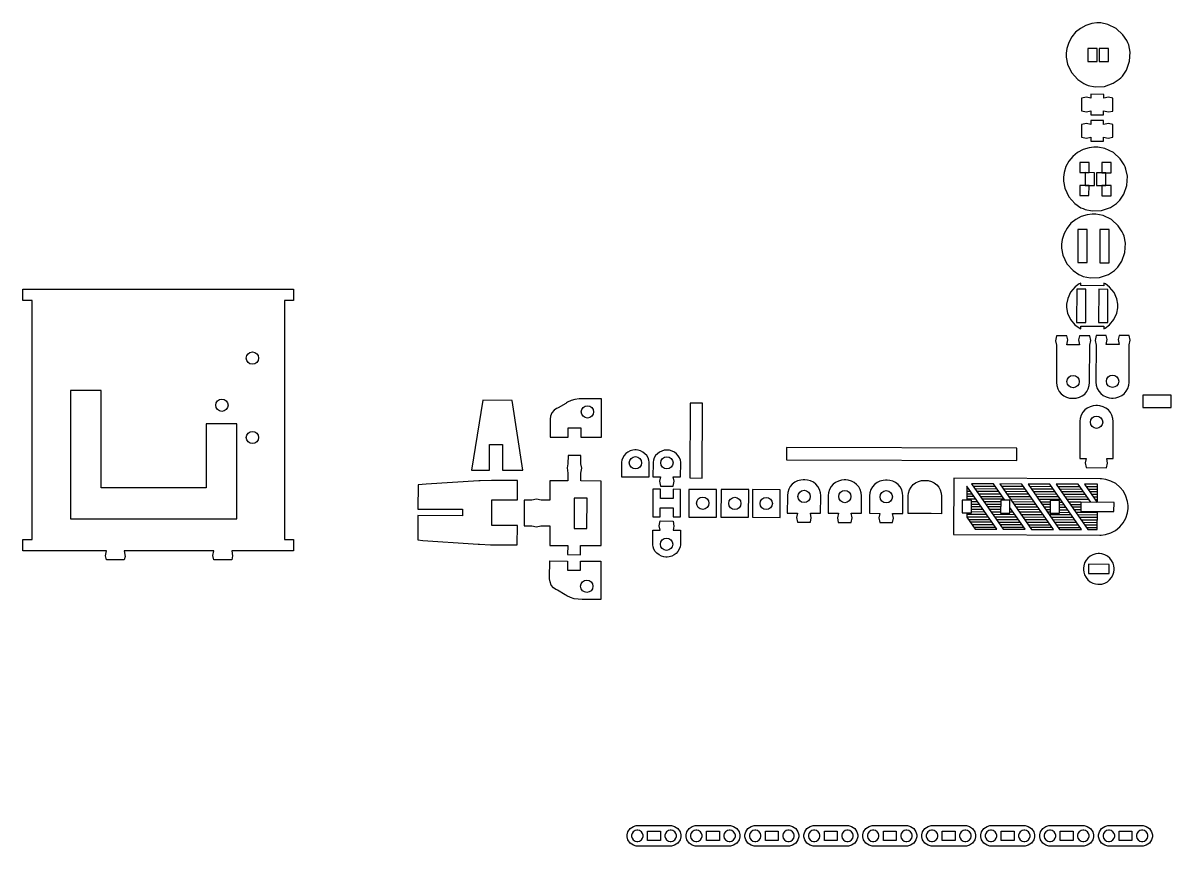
# Model space of a CAD drawing. Extents: x -158 to 1119, y 475 to 1777.
# Drawn here: x 509.3 to 883, y 824.2 to 1092.1 of the extents above; entities that cross this region are included whole.
import ezdxf

# ---------------------------------------------------------------- set-up
doc = ezdxf.new("R2010")
doc.units = 0
doc.header["$MEASUREMENT"] = 0

msp = doc.modelspace()

# ---------------------------------------------------------------- linework, layer by layer
at = {"color": 1}
for p, q in [((817.82, 939.59), (816.56, 939.6)), ((818.39, 938.75), (816.56, 938.76)), ((816.65, 941.26), (816.57, 941.26)), ((817.23, 940.43), (816.57, 940.43)), ((825.83, 941.22), (818.69, 941.25)), ((826.41, 940.39), (819.27, 940.42)), ((826.99, 939.56), (819.85, 939.59)), ((827.57, 938.72), (820.43, 938.75)), ((835.01, 941.19), (827.87, 941.22)), ((835.59, 940.36), (828.45, 940.39)), ((836.17, 939.53), (829.03, 939.55)), ((836.75, 938.69), (829.61, 938.71)), ((844.18, 941.16), (837.04, 941.18)), ((844.77, 940.33), (837.63, 940.35)), ((845.35, 939.49), (838.21, 939.52)), ((845.93, 938.65), (838.79, 938.68)), ((853.36, 941.12), (846.22, 941.15)), ((853.95, 940.29), (846.8, 940.32)), ((854.53, 939.46), (847.39, 939.48)), ((855.11, 938.62), (847.97, 938.65)), ((859.06, 941.1), (855.4, 941.12)), ((859.05, 940.27), (855.98, 940.28)), ((859.05, 939.44), (856.56, 939.45)), ((859.05, 938.6), (857.14, 938.61)), ((819.56, 937.09), (816.55, 937.1)), ((818.98, 937.92), (816.56, 937.93)), ((820.14, 936.25), (818.05, 936.26)), ((820.72, 935.42), (818.05, 935.42)), ((821.3, 934.58), (818.05, 934.59)), ((828.15, 937.89), (821.01, 937.91)), ((828.74, 937.05), (821.6, 937.08)), ((827.56, 936.22), (822.18, 936.24)), ((827.56, 935.39), (822.76, 935.41)), ((827.56, 934.56), (823.34, 934.57)), ((837.33, 937.85), (830.19, 937.88)), ((837.91, 937.02), (830.77, 937.05)), ((838.49, 936.18), (831.35, 936.21)), ((839.08, 935.35), (831.94, 935.37)), ((839.66, 934.51), (832.51, 934.54)), ((846.51, 937.82), (839.37, 937.84)), ((847.09, 936.99), (839.95, 937.01)), ((855.69, 937.78), (848.55, 937.81)), ((856.27, 936.95), (849.13, 936.98)), ((853.62, 936.13), (849.71, 936.14)), ((853.61, 935.29), (850.29, 935.31)), ((853.61, 934.46), (850.87, 934.47)), ((859.05, 937.77), (857.73, 937.78)), ((859.04, 936.94), (858.31, 936.95)), ((823.63, 931.24), (816.53, 931.27)), ((823.04, 932.08), (816.54, 932.1)), ((821.88, 933.75), (818.04, 933.76)), ((822.46, 932.91), (818.04, 932.93)), ((827.55, 933.72), (823.92, 933.74)), ((827.55, 932.89), (824.5, 932.9)), ((832.22, 932.04), (825.08, 932.07)), ((832.8, 931.21), (825.66, 931.23)), ((831.64, 932.88), (830.55, 932.88)), ((831.06, 933.71), (830.56, 933.71)), ((840.24, 933.68), (833.1, 933.7)), ((840.82, 932.84), (833.68, 932.87)), ((841.4, 932.01), (834.26, 932.04)), ((841.98, 931.17), (834.84, 931.2)), ((850.58, 931.98), (843.44, 932)), ((851.16, 931.14), (844.02, 931.17)), ((853.61, 933.63), (851.45, 933.64)), ((859.03, 932.78), (852.03, 932.8)), ((859.02, 931.94), (852.61, 931.97)), ((859.02, 931.11), (853.2, 931.13)), ((824.21, 930.41), (817.07, 930.43)), ((824.79, 929.57), (817.65, 929.6)), ((825.37, 928.73), (818.23, 928.76)), ((825.95, 927.9), (818.81, 927.93)), ((833.38, 930.37), (826.24, 930.4)), ((833.97, 929.54), (826.83, 929.56)), ((834.55, 928.7), (827.41, 928.73)), ((835.13, 927.87), (827.99, 927.89)), ((842.56, 930.34), (835.42, 930.37)), ((843.14, 929.5), (836, 929.53)), ((843.73, 928.67), (836.59, 928.69)), ((844.31, 927.83), (837.16, 927.86)), ((851.74, 930.31), (844.6, 930.33)), ((852.32, 929.47), (845.18, 929.5)), ((852.9, 928.63), (845.76, 928.66)), ((853.48, 927.8), (846.34, 927.82)), ((859.02, 930.28), (853.78, 930.3)), ((859.01, 929.45), (854.36, 929.46)), ((859.01, 928.61), (854.94, 928.62)), ((859.01, 927.78), (855.52, 927.79))]:
    msp.add_line(p, q, dxfattribs=at)
at = {"color": 1, "linetype": 'Continuous'}
for p, q in [((843.68, 936.16), (840.53, 936.18)), ((843.68, 935.33), (841.12, 935.34)), ((843.67, 934.5), (841.69, 934.51)), ((846.68, 936.15), (847.67, 936.15)), ((846.68, 935.32), (848.25, 935.31)), ((846.68, 934.49), (848.83, 934.48)), ((843.67, 933.67), (842.28, 933.67)), ((843.67, 932.83), (842.86, 932.84)), ((846.67, 933.65), (849.42, 933.64)), ((846.67, 932.82), (850, 932.81))]:
    msp.add_line(p, q, dxfattribs=at)
at = {"color": 0}
for points in [[(858.83, 1092.06), (857.25, 1091.86), (855.29, 1091.26), (853.51, 1090.31), (851.96, 1089.04), (850.68, 1087.5), (849.72, 1085.74), (849.1, 1083.79), (848.88, 1082.22), (848.88, 1081.69), (848.88, 1080.93), (849.33, 1078.64), (850.62, 1075.9), (852.64, 1073.65), (854.58, 1072.34), (855.28, 1072.05), (855.99, 1071.75), (858.28, 1071.29), (861.31, 1071.43), (864.17, 1072.44), (866.12, 1073.73), (866.66, 1074.26), (867.2, 1074.8), (868.51, 1076.74), (869.53, 1079.59), (869.7, 1082.6), (869.25, 1084.9), (868.96, 1085.6), (868.67, 1086.31), (867.38, 1088.25), (865.14, 1090.29), (862.41, 1091.6), (860.11, 1092.06), (859.35, 1092.06)], [(855.98, 1083.75), (855.96, 1079.58), (858.97, 1079.57), (858.99, 1083.73)], [(859.65, 1083.73), (859.64, 1079.57), (862.64, 1079.56), (862.66, 1083.72)], [(855.52, 1067.91), (853.91, 1067.61), (853.9, 1063.45), (855.51, 1063.15), (856.9, 1063.44), (856.9, 1062.19), (861.07, 1062.18), (861.07, 1063.43), (862.63, 1063.12), (864.08, 1063.41), (864.09, 1067.58), (862.71, 1067.89), (861.09, 1067.59), (861.09, 1068.84), (856.92, 1068.86), (856.92, 1067.6)], [(855.49, 1059.36), (853.88, 1059.07), (853.87, 1054.91), (855.47, 1054.6), (856.87, 1054.9), (856.87, 1053.65), (861.04, 1053.63), (861.04, 1054.88), (862.6, 1054.58), (864.05, 1054.87), (864.06, 1059.03), (862.68, 1059.34), (861.06, 1059.04), (861.06, 1060.3), (856.89, 1060.31), (856.89, 1059.06)], [(857.93, 1051.68), (856.35, 1051.48), (854.39, 1050.88), (852.61, 1049.93), (851.06, 1048.66), (849.78, 1047.12), (848.82, 1045.36), (848.2, 1043.41), (847.98, 1041.84), (847.98, 1041.31), (847.98, 1040.55), (848.43, 1038.26), (849.72, 1035.52), (851.74, 1033.27), (853.68, 1031.96), (854.38, 1031.67), (855.09, 1031.37), (857.38, 1030.91), (860.41, 1031.06), (863.26, 1032.06), (865.22, 1033.35), (865.76, 1033.89), (866.3, 1034.42), (867.61, 1036.36), (868.63, 1039.21), (868.8, 1042.22), (868.35, 1044.52), (868.06, 1045.22), (867.77, 1045.93), (866.48, 1047.87), (864.24, 1049.91), (861.51, 1051.22), (859.21, 1051.68), (858.45, 1051.68)], [(853.34, 1046.71), (853.33, 1043.38), (856.33, 1043.36), (856.34, 1046.69)], [(860.52, 1046.68), (860.5, 1043.35), (863.51, 1043.34), (863.52, 1046.67)], [(855.08, 1043.37), (855.06, 1039.2), (858.07, 1039.19), (858.08, 1043.35)], [(858.75, 1043.35), (858.74, 1039.19), (861.74, 1039.18), (861.75, 1043.34)], [(853.31, 1039.21), (853.3, 1035.88), (856.3, 1035.87), (856.32, 1039.2)], [(860.49, 1039.18), (860.48, 1035.85), (863.48, 1035.84), (863.49, 1039.17)], [(857.29, 1029.89), (855.72, 1029.68), (853.76, 1029.08), (851.98, 1028.13), (850.43, 1026.87), (849.15, 1025.33), (848.18, 1023.57), (847.57, 1021.61), (847.35, 1020.04), (847.35, 1019.51), (847.35, 1018.75), (847.8, 1016.46), (849.09, 1013.73), (851.11, 1011.48), (853.05, 1010.17), (853.75, 1009.87), (854.46, 1009.58), (856.75, 1009.12), (859.78, 1009.26), (862.63, 1010.26), (864.58, 1011.55), (865.13, 1012.09), (865.67, 1012.63), (866.97, 1014.56), (868, 1017.41), (868.17, 1020.43), (867.72, 1022.72), (867.43, 1023.42), (867.14, 1024.13), (865.85, 1026.07), (863.61, 1028.11), (860.88, 1029.42), (858.58, 1029.88), (857.82, 1029.89)], [(852.71, 1024.91), (852.67, 1014.08), (855.67, 1014.07), (855.71, 1024.9)], [(859.89, 1024.88), (859.85, 1014.06), (862.85, 1014.05), (862.89, 1024.87)], [(853.15, 1007.18), (851.78, 1006.16), (850.32, 1004.43), (849.38, 1002.35), (849.04, 1000.6), (849.03, 1000.01), (849.03, 999.43), (849.36, 997.67), (850.29, 995.58), (851.74, 993.85), (853.1, 992.81), (853.6, 992.56), (853.6, 993.4), (861.11, 993.37), (861.11, 992.53), (861.61, 992.78), (862.98, 993.81), (864.43, 995.53), (865.38, 997.61), (865.72, 999.37), (865.72, 999.95), (865.72, 1000.54), (865.4, 1002.3), (864.46, 1004.38), (863.02, 1006.11), (861.66, 1007.15), (861.16, 1007.41), (861.16, 1006.57), (853.65, 1006.6), (853.65, 1007.43)], [(571.08, 918.73), (571.38, 920.34), (542.23, 920.34), (542.53, 918.5), (542.23, 917.34), (536.4, 917.34), (536.1, 918.7), (536.4, 920.34), (509.25, 920.34), (509.25, 924.01), (512.25, 924.01), (512.25, 1001.75), (509.25, 1001.75), (509.25, 1005.42), (597.36, 1005.42), (597.36, 1001.75), (594.36, 1001.75), (594.36, 924.01), (597.36, 924.01), (597.36, 920.34), (577.21, 920.34), (577.51, 918.7), (577.21, 917.34), (571.38, 917.34)], [(852.31, 1005.42), (852.27, 994.59), (855.27, 994.58), (855.31, 1005.4)], [(859.49, 1005.39), (859.45, 994.56), (862.45, 994.55), (862.49, 1005.38)], [(845.7, 975.06), (845.8, 974.14), (846.12, 973.06), (846.61, 972.13), (847.27, 971.35), (848.07, 970.74), (848.99, 970.29), (850, 970.02), (850.82, 969.92), (851.09, 969.92), (851.36, 969.92), (852.18, 970.01), (853.2, 970.28), (854.12, 970.72), (854.92, 971.32), (855.59, 972.09), (856.09, 973.02), (856.41, 974.1), (856.52, 975.02), (856.52, 975.33), (856.57, 987.19), (856.87, 988.75), (856.58, 990.26), (853.25, 990.27), (852.94, 988.92), (853.24, 987.28), (849.07, 987.29), (849.38, 988.9), (849.09, 990.29), (845.75, 990.3), (845.45, 988.6), (845.74, 987.17), (845.7, 975.37)], [(858.56, 975.16), (858.66, 974.24), (858.98, 973.16), (859.47, 972.23), (860.13, 971.46), (860.93, 970.84), (861.85, 970.39), (862.86, 970.12), (863.68, 970.02), (863.95, 970.02), (864.23, 970.02), (865.04, 970.11), (866.06, 970.38), (866.98, 970.82), (867.79, 971.43), (868.45, 972.2), (868.95, 973.12), (869.27, 974.2), (869.38, 975.12), (869.39, 975.43), (869.43, 987.3), (869.73, 988.85), (869.44, 990.36), (866.11, 990.37), (865.81, 989.02), (866.1, 987.38), (861.94, 987.39), (862.24, 989.01), (861.95, 990.39), (858.61, 990.4), (858.31, 988.7), (858.6, 987.27), (858.56, 975.47)], [(524.68, 930.75), (578.87, 930.75), (578.87, 961.57), (568.88, 961.57), (568.88, 940.77), (534.68, 940.77), (534.68, 972.47), (524.68, 972.47)], [(665.35, 954.86), (665.34, 952.09), (665.33, 949.11), (665.32, 946.54), (671.99, 946.51), (668.47, 969.23), (658.99, 969.27), (655.3, 946.57), (661.14, 946.55), (661.15, 949.13), (661.16, 952.14), (661.17, 954.87)], [(696.21, 969.75), (693.04, 969.76), (691.98, 969.77), (691.56, 969.77), (690.28, 969.74), (688.96, 969.58), (687.7, 969.18), (686.57, 968.62), (686.2, 968.41), (685.95, 968.27), (683.47, 966.86), (683.23, 966.72), (682.95, 966.56), (682.19, 966.02), (681.47, 965.19), (681.04, 964.16), (680.9, 963.15), (680.9, 962.82), (680.88, 957.32), (686.72, 957.29), (686.73, 960.29), (690.9, 960.28), (690.89, 957.28), (697.57, 957.25), (697.61, 969.75)], [(726.47, 968.3), (726.38, 944), (730.38, 943.99), (730.47, 968.3)], [(873.87, 970.94), (873.85, 966.94), (883.01, 966.91), (883.02, 970.91)], [(855.09, 948.91), (855.38, 947.38), (862.06, 947.35), (862.36, 948.82), (862.07, 950.35), (864.15, 950.34), (864.2, 962.12), (864.2, 962.43), (864.09, 963.35), (863.78, 964.43), (863.28, 965.35), (862.62, 966.13), (861.82, 966.74), (860.9, 967.19), (859.89, 967.46), (859.07, 967.56), (858.79, 967.56), (858.52, 967.56), (857.7, 967.47), (856.68, 967.2), (855.76, 966.76), (854.95, 966.16), (854.29, 965.39), (853.79, 964.46), (853.47, 963.38), (853.35, 962.47), (853.35, 962.16), (853.31, 950.38), (855.39, 950.37)], [(708.44, 953.13), (707.79, 953.05), (706.97, 952.81), (706.21, 952.43), (705.53, 951.92), (704.95, 951.3), (704.51, 950.6), (704.23, 949.82), (704.13, 949.19), (704.13, 948.98), (704.11, 944.4), (705.24, 944.4), (708.62, 944.38), (712, 944.37), (713.12, 944.37), (713.14, 948.95), (713.14, 949.16), (713.05, 949.79), (712.77, 950.57), (712.33, 951.28), (711.76, 951.9), (711.08, 952.41), (710.32, 952.8), (709.51, 953.04), (708.86, 953.13), (708.65, 953.13)], [(757.82, 953.94), (757.8, 949.94), (832.8, 949.66), (832.82, 953.66)], [(718.68, 953.09), (718.05, 953.01), (717.22, 952.77), (716.46, 952.39), (715.78, 951.88), (715.21, 951.27), (714.77, 950.56), (714.48, 949.78), (714.38, 949.15), (714.38, 948.94), (714.36, 944.36), (716.78, 944.35), (716.47, 942.98), (716.77, 941.36), (720.94, 941.34), (721.25, 942.96), (720.95, 944.34), (723.37, 944.33), (723.39, 948.91), (723.39, 949.12), (723.29, 949.75), (723.01, 950.53), (722.58, 951.24), (722.01, 951.86), (721.33, 952.37), (720.57, 952.76), (719.76, 953), (719.11, 953.09), (718.9, 953.09)], [(668.49, 943.19), (664.51, 943.2), (663.18, 943.21), (661.8, 943.21), (658.13, 943.09), (657.67, 943.06), (640.5, 941.97), (637.88, 941.81), (637.85, 933.85), (652.4, 933.8), (652.39, 931.72), (637.85, 931.77), (637.82, 923.82), (639.45, 923.7), (655.77, 922.56), (657.4, 922.44), (657.85, 922.42), (661.5, 922.23), (662.71, 922.23), (670.19, 922.2), (670.21, 928.53), (661.86, 928.56), (661.89, 936.89), (670.24, 936.86), (670.26, 943.18)], [(761.13, 931.12), (761.42, 929.59), (765.6, 929.57), (765.9, 931.04), (765.61, 932.57), (768.94, 932.55), (768.96, 937.97), (768.97, 938.27), (768.86, 939.19), (768.55, 940.27), (768.05, 941.2), (767.39, 941.98), (766.59, 942.59), (765.67, 943.03), (764.65, 943.31), (763.83, 943.4), (763.56, 943.4), (763.29, 943.4), (762.47, 943.31), (761.45, 943.05), (760.53, 942.61), (759.72, 942.01), (759.06, 941.23), (758.55, 940.31), (758.23, 939.23), (758.12, 938.31), (758.12, 938.01), (758.1, 932.59), (761.43, 932.58)], [(774.41, 931.07), (774.7, 929.54), (778.88, 929.52), (779.18, 930.99), (778.89, 932.52), (782.22, 932.51), (782.24, 937.92), (782.24, 938.22), (782.14, 939.15), (781.82, 940.22), (781.33, 941.15), (780.67, 941.93), (779.87, 942.54), (778.95, 942.99), (777.93, 943.26), (777.11, 943.35), (776.84, 943.35), (776.57, 943.35), (775.75, 943.26), (774.73, 943), (773.8, 942.56), (773, 941.96), (772.34, 941.19), (771.83, 940.26), (771.51, 939.18), (771.4, 938.26), (771.4, 937.96), (771.38, 932.55), (774.71, 932.53)], [(787.91, 931.02), (788.2, 929.49), (792.38, 929.47), (792.68, 930.94), (792.39, 932.47), (795.72, 932.46), (795.74, 937.87), (795.75, 938.17), (795.64, 939.1), (795.33, 940.17), (794.83, 941.1), (794.17, 941.88), (793.37, 942.49), (792.45, 942.94), (791.43, 943.21), (790.61, 943.3), (790.34, 943.3), (790.07, 943.3), (789.25, 943.22), (788.23, 942.95), (787.31, 942.51), (786.5, 941.91), (785.84, 941.14), (785.33, 940.21), (785.01, 939.13), (784.9, 938.21), (784.9, 937.91), (784.88, 932.5), (788.21, 932.48)], [(860.3, 925.41), (861.69, 925.59), (863.41, 926.11), (864.97, 926.95), (866.34, 928.07), (867.46, 929.42), (868.32, 930.97), (868.86, 932.69), (869.05, 934.07), (869.05, 934.53), (869.05, 934.99), (868.87, 936.38), (868.34, 938.1), (867.5, 939.66), (866.38, 941.02), (865.03, 942.15), (863.47, 942.99), (861.75, 943.54), (860.37, 943.72), (859.91, 943.73), (812.31, 943.9), (812.25, 925.58), (859.84, 925.41)], [(720.94, 940.31), (720.93, 937.31), (716.76, 937.33), (716.77, 940.33), (714.35, 940.33), (714.31, 931.34), (716.73, 931.33), (716.75, 934.33), (720.92, 934.31), (720.9, 931.31), (723.32, 931.31), (723.36, 940.3)], [(726.05, 940.29), (726.01, 931.3), (735.03, 931.26), (735.06, 940.26)], [(736.52, 940.25), (736.49, 931.26), (745.5, 931.22), (745.53, 940.22)], [(746.74, 940.21), (746.71, 931.22), (755.72, 931.19), (755.75, 940.18)], [(688.73, 937.47), (688.7, 927.61), (692.87, 927.59), (692.9, 937.45)], [(815.05, 936.81), (815.04, 932.65), (818.04, 932.64), (818.06, 936.8)], [(827.57, 936.77), (827.55, 932.6), (830.55, 932.59), (830.57, 936.75)], [(843.68, 936.71), (843.67, 932.55), (846.67, 932.53), (846.69, 936.7)], [(853.62, 936.09), (853.61, 933.09), (864.45, 933.05), (864.46, 936.05)], [(718.56, 918.26), (717.92, 918.35), (717.1, 918.59), (716.34, 918.98), (715.66, 919.49), (715.09, 920.11), (714.66, 920.82), (714.38, 921.6), (714.28, 922.23), (714.28, 922.44), (714.3, 927.02), (716.72, 927.01), (716.42, 928.39), (716.73, 930.01), (720.9, 929.99), (721.19, 928.37), (720.89, 927), (723.31, 926.99), (723.29, 922.4), (723.29, 922.2), (723.19, 921.57), (722.9, 920.79), (722.46, 920.08), (721.89, 919.47), (721.21, 918.96), (720.45, 918.58), (719.63, 918.34), (718.99, 918.26), (718.77, 918.26)], [(695.97, 904.46), (692.8, 904.47), (691.74, 904.47), (691.32, 904.47), (690.04, 904.51), (688.72, 904.68), (687.47, 905.09), (686.34, 905.66), (685.97, 905.87), (685.72, 906.01), (683.26, 907.44), (683.01, 907.58), (682.74, 907.74), (681.98, 908.29), (681.26, 909.12), (680.85, 910.15), (680.71, 911.16), (680.71, 911.5), (680.73, 917), (686.57, 916.98), (686.56, 913.98), (690.73, 913.97), (690.74, 916.97), (697.42, 916.94), (697.37, 904.45)], [(859.27, 919.38), (858.52, 919.29), (857.58, 919), (856.73, 918.54), (855.98, 917.93), (855.37, 917.2), (854.9, 916.35), (854.61, 915.41), (854.5, 914.66), (854.5, 914.4), (854.5, 914.15), (854.6, 913.4), (854.89, 912.46), (855.35, 911.61), (855.95, 910.87), (856.69, 910.25), (857.54, 909.79), (858.48, 909.5), (859.24, 909.39), (859.49, 909.39), (859.74, 909.39), (860.5, 909.49), (861.44, 909.78), (862.29, 910.23), (863.03, 910.84), (863.65, 911.58), (864.11, 912.42), (864.41, 913.36), (864.51, 914.12), (864.51, 914.37), (864.51, 914.62), (864.42, 915.38), (864.13, 916.32), (863.67, 917.17), (863.06, 917.91), (862.32, 918.52), (861.47, 918.98), (860.53, 919.28), (859.78, 919.38), (859.52, 919.38)], [(856.17, 915.9), (856.16, 912.9), (862.84, 912.87), (862.85, 915.87)], [(720.44, 830.89), (721.41, 830.63), (722.48, 829.92), (723.19, 828.86), (723.45, 827.89), (723.45, 827.56), (723.45, 827.24), (723.19, 826.27), (722.48, 825.21), (721.41, 824.49), (720.44, 824.23), (720.12, 824.23), (709.27, 824.23), (708.94, 824.23), (707.97, 824.49), (706.91, 825.21), (706.19, 826.27), (705.93, 827.24), (705.93, 827.56), (705.93, 827.89), (706.19, 828.86), (706.91, 829.92), (707.97, 830.63), (708.94, 830.89), (709.27, 830.89), (720.12, 830.89)], [(739.63, 830.89), (740.6, 830.63), (741.66, 829.92), (742.38, 828.86), (742.64, 827.89), (742.64, 827.56), (742.64, 827.24), (742.38, 826.27), (741.66, 825.21), (740.6, 824.49), (739.63, 824.23), (739.31, 824.23), (728.46, 824.23), (728.13, 824.23), (727.16, 824.49), (726.1, 825.21), (725.38, 826.27), (725.12, 827.24), (725.12, 827.56), (725.12, 827.89), (725.38, 828.86), (726.1, 829.92), (727.16, 830.63), (728.13, 830.89), (728.46, 830.89), (739.31, 830.89)], [(758.82, 830.89), (759.8, 830.63), (760.85, 829.92), (761.57, 828.86), (761.83, 827.89), (761.83, 827.56), (761.83, 827.24), (761.57, 826.27), (760.85, 825.21), (759.8, 824.49), (758.82, 824.23), (758.5, 824.23), (747.65, 824.23), (747.32, 824.23), (746.35, 824.49), (745.29, 825.21), (744.57, 826.27), (744.31, 827.24), (744.31, 827.56), (744.31, 827.89), (744.57, 828.86), (745.29, 829.92), (746.35, 830.63), (747.32, 830.89), (747.65, 830.89), (758.5, 830.89)], [(778.01, 830.89), (778.98, 830.63), (780.04, 829.92), (780.76, 828.86), (781.02, 827.89), (781.02, 827.56), (781.02, 827.24), (780.76, 826.27), (780.04, 825.21), (778.98, 824.49), (778.01, 824.23), (777.68, 824.23), (766.84, 824.23), (766.51, 824.23), (765.54, 824.49), (764.48, 825.21), (763.76, 826.27), (763.5, 827.24), (763.5, 827.56), (763.5, 827.89), (763.76, 828.86), (764.48, 829.92), (765.54, 830.63), (766.51, 830.89), (766.84, 830.89), (777.68, 830.89)], [(797.2, 830.89), (798.17, 830.63), (799.24, 829.92), (799.95, 828.86), (800.21, 827.89), (800.21, 827.56), (800.21, 827.24), (799.95, 826.27), (799.24, 825.21), (798.17, 824.49), (797.2, 824.23), (796.88, 824.23), (786.03, 824.23), (785.7, 824.23), (784.73, 824.49), (783.67, 825.21), (782.95, 826.27), (782.69, 827.24), (782.69, 827.56), (782.69, 827.89), (782.95, 828.86), (783.67, 829.92), (784.73, 830.63), (785.7, 830.89), (786.03, 830.89), (796.88, 830.89)], [(816.39, 830.89), (817.36, 830.63), (818.42, 829.92), (819.14, 828.86), (819.4, 827.89), (819.4, 827.56), (819.4, 827.24), (819.14, 826.27), (818.42, 825.21), (817.36, 824.49), (816.39, 824.23), (816.06, 824.23), (805.22, 824.23), (804.89, 824.23), (803.92, 824.49), (802.86, 825.21), (802.14, 826.27), (801.88, 827.24), (801.88, 827.56), (801.88, 827.89), (802.14, 828.86), (802.86, 829.92), (803.92, 830.63), (804.89, 830.89), (805.22, 830.89), (816.06, 830.89)], [(835.58, 830.89), (836.55, 830.63), (837.61, 829.92), (838.33, 828.86), (838.59, 827.89), (838.59, 827.56), (838.59, 827.24), (838.33, 826.27), (837.61, 825.21), (836.55, 824.49), (835.58, 824.23), (835.25, 824.23), (824.41, 824.23), (824.08, 824.23), (823.11, 824.49), (822.05, 825.21), (821.33, 826.27), (821.07, 827.24), (821.07, 827.56), (821.07, 827.89), (821.33, 828.86), (822.05, 829.92), (823.11, 830.63), (824.08, 830.89), (824.41, 830.89), (835.25, 830.89)], [(854.77, 830.89), (855.74, 830.63), (856.8, 829.92), (857.52, 828.86), (857.78, 827.89), (857.78, 827.56), (857.78, 827.24), (857.52, 826.27), (856.8, 825.21), (855.74, 824.49), (854.77, 824.23), (854.45, 824.23), (843.6, 824.23), (843.27, 824.23), (842.3, 824.49), (841.24, 825.21), (840.53, 826.27), (840.26, 827.24), (840.26, 827.56), (840.26, 827.89), (840.53, 828.86), (841.24, 829.92), (842.3, 830.63), (843.27, 830.89), (843.6, 830.89), (854.45, 830.89)], [(873.96, 830.89), (874.93, 830.63), (875.99, 829.92), (876.71, 828.86), (876.97, 827.89), (876.97, 827.56), (876.97, 827.24), (876.71, 826.27), (875.99, 825.21), (874.93, 824.49), (873.96, 824.23), (873.63, 824.23), (862.79, 824.23), (862.46, 824.23), (861.49, 824.49), (860.43, 825.21), (859.71, 826.27), (859.45, 827.24), (859.45, 827.56), (859.45, 827.89), (859.71, 828.86), (860.43, 829.92), (861.49, 830.63), (862.46, 830.89), (862.79, 830.89), (873.63, 830.89)], [(709.09, 829.44), (708.54, 829.29), (707.94, 828.89), (707.54, 828.29), (707.39, 827.74), (707.39, 827.56), (707.39, 827.38), (707.54, 826.83), (707.94, 826.24), (708.54, 825.83), (709.09, 825.69), (709.27, 825.69), (709.45, 825.69), (710, 825.83), (710.59, 826.24), (711, 826.83), (711.14, 827.38), (711.14, 827.56), (711.14, 827.74), (711, 828.29), (710.59, 828.89), (710, 829.29), (709.45, 829.44), (709.27, 829.44)], [(716.78, 829.06), (716.78, 826.06), (712.6, 826.06), (712.6, 829.06)], [(719.93, 829.44), (719.38, 829.29), (718.79, 828.89), (718.39, 828.29), (718.24, 827.74), (718.24, 827.56), (718.24, 827.38), (718.39, 826.83), (718.79, 826.24), (719.38, 825.83), (719.93, 825.69), (720.12, 825.69), (720.3, 825.69), (720.85, 825.83), (721.44, 826.24), (721.84, 826.83), (721.99, 827.38), (721.99, 827.56), (721.99, 827.74), (721.84, 828.29), (721.44, 828.89), (720.85, 829.29), (720.3, 829.44), (720.12, 829.44)], [(728.27, 829.44), (727.73, 829.29), (727.13, 828.89), (726.73, 828.29), (726.58, 827.74), (726.58, 827.56), (726.58, 827.38), (726.73, 826.83), (727.13, 826.24), (727.73, 825.83), (728.27, 825.69), (728.46, 825.69), (728.64, 825.69), (729.19, 825.83), (729.78, 826.24), (730.19, 826.83), (730.33, 827.38), (730.33, 827.56), (730.33, 827.74), (730.19, 828.29), (729.78, 828.89), (729.19, 829.29), (728.64, 829.44), (728.46, 829.44)], [(735.97, 829.06), (735.97, 826.06), (731.8, 826.06), (731.8, 829.06)], [(739.12, 829.44), (738.58, 829.29), (737.98, 828.89), (737.58, 828.29), (737.43, 827.74), (737.43, 827.56), (737.43, 827.38), (737.58, 826.83), (737.98, 826.24), (738.58, 825.83), (739.12, 825.69), (739.31, 825.69), (739.49, 825.69), (740.03, 825.83), (740.63, 826.24), (741.03, 826.83), (741.18, 827.38), (741.18, 827.56), (741.18, 827.74), (741.03, 828.29), (740.63, 828.89), (740.03, 829.29), (739.49, 829.44), (739.31, 829.44)], [(747.47, 829.44), (746.92, 829.29), (746.32, 828.89), (745.92, 828.29), (745.77, 827.74), (745.77, 827.56), (745.77, 827.38), (745.92, 826.83), (746.32, 826.24), (746.92, 825.83), (747.47, 825.69), (747.65, 825.69), (747.83, 825.69), (748.38, 825.83), (748.97, 826.24), (749.37, 826.83), (749.52, 827.38), (749.52, 827.56), (749.52, 827.74), (749.37, 828.29), (748.97, 828.89), (748.38, 829.29), (747.83, 829.44), (747.65, 829.44)], [(755.16, 829.06), (755.16, 826.06), (750.99, 826.06), (750.99, 829.06)], [(758.31, 829.44), (757.77, 829.29), (757.17, 828.89), (756.77, 828.29), (756.62, 827.74), (756.62, 827.56), (756.62, 827.38), (756.77, 826.83), (757.17, 826.24), (757.77, 825.83), (758.31, 825.69), (758.5, 825.69), (758.68, 825.69), (759.22, 825.83), (759.82, 826.24), (760.22, 826.83), (760.37, 827.38), (760.37, 827.56), (760.37, 827.74), (760.22, 828.29), (759.82, 828.89), (759.22, 829.29), (758.68, 829.44), (758.5, 829.44)], [(766.65, 829.44), (766.11, 829.29), (765.51, 828.89), (765.11, 828.29), (764.96, 827.74), (764.96, 827.56), (764.96, 827.38), (765.11, 826.83), (765.51, 826.24), (766.11, 825.83), (766.65, 825.69), (766.84, 825.69), (767.02, 825.69), (767.57, 825.83), (768.16, 826.24), (768.57, 826.83), (768.71, 827.38), (768.71, 827.56), (768.71, 827.74), (768.57, 828.29), (768.16, 828.89), (767.57, 829.29), (767.02, 829.44), (766.84, 829.44)], [(774.35, 829.06), (774.35, 826.06), (770.18, 826.06), (770.18, 829.06)], [(777.5, 829.44), (776.95, 829.29), (776.36, 828.89), (775.96, 828.29), (775.81, 827.74), (775.81, 827.56), (775.81, 827.38), (775.96, 826.83), (776.36, 826.24), (776.95, 825.83), (777.5, 825.69), (777.68, 825.69), (777.87, 825.69), (778.42, 825.83), (779.01, 826.24), (779.41, 826.83), (779.56, 827.38), (779.56, 827.56), (779.56, 827.74), (779.41, 828.29), (779.01, 828.89), (778.42, 829.29), (777.87, 829.44), (777.68, 829.44)], [(785.84, 829.44), (785.3, 829.29), (784.7, 828.89), (784.3, 828.29), (784.15, 827.74), (784.15, 827.56), (784.15, 827.38), (784.3, 826.83), (784.7, 826.24), (785.3, 825.83), (785.84, 825.69), (786.03, 825.69), (786.21, 825.69), (786.76, 825.83), (787.35, 826.24), (787.76, 826.83), (787.9, 827.38), (787.9, 827.56), (787.9, 827.74), (787.76, 828.29), (787.35, 828.89), (786.76, 829.29), (786.21, 829.44), (786.03, 829.44)], [(793.54, 829.06), (793.54, 826.06), (789.37, 826.06), (789.37, 829.06)], [(796.69, 829.44), (796.15, 829.29), (795.55, 828.89), (795.15, 828.29), (795, 827.74), (795, 827.56), (795, 827.38), (795.15, 826.83), (795.55, 826.24), (796.15, 825.83), (796.69, 825.69), (796.88, 825.69), (797.06, 825.69), (797.61, 825.83), (798.2, 826.24), (798.6, 826.83), (798.75, 827.38), (798.75, 827.56), (798.75, 827.74), (798.6, 828.29), (798.2, 828.89), (797.61, 829.29), (797.06, 829.44), (796.88, 829.44)], [(805.04, 829.44), (804.49, 829.29), (803.89, 828.89), (803.49, 828.29), (803.34, 827.74), (803.34, 827.56), (803.34, 827.38), (803.49, 826.83), (803.89, 826.24), (804.49, 825.83), (805.04, 825.69), (805.22, 825.69), (805.4, 825.69), (805.95, 825.83), (806.55, 826.24), (806.95, 826.83), (807.09, 827.38), (807.09, 827.56), (807.09, 827.74), (806.95, 828.29), (806.55, 828.89), (805.95, 829.29), (805.4, 829.44), (805.22, 829.44)], [(812.73, 829.06), (812.73, 826.06), (808.56, 826.06), (808.56, 829.06)], [(815.88, 829.44), (815.33, 829.29), (814.74, 828.89), (814.33, 828.29), (814.19, 827.74), (814.19, 827.56), (814.19, 827.38), (814.33, 826.83), (814.74, 826.24), (815.33, 825.83), (815.88, 825.69), (816.06, 825.69), (816.25, 825.69), (816.79, 825.83), (817.39, 826.24), (817.79, 826.83), (817.94, 827.38), (817.94, 827.56), (817.94, 827.74), (817.79, 828.29), (817.39, 828.89), (816.79, 829.29), (816.25, 829.44), (816.06, 829.44)], [(824.23, 829.44), (823.68, 829.29), (823.08, 828.89), (822.68, 828.29), (822.53, 827.74), (822.53, 827.56), (822.53, 827.38), (822.68, 826.83), (823.08, 826.24), (823.68, 825.83), (824.23, 825.69), (824.41, 825.69), (824.59, 825.69), (825.14, 825.83), (825.73, 826.24), (826.14, 826.83), (826.28, 827.38), (826.28, 827.56), (826.28, 827.74), (826.14, 828.29), (825.73, 828.89), (825.14, 829.29), (824.59, 829.44), (824.41, 829.44)], [(831.92, 829.06), (831.92, 826.06), (827.75, 826.06), (827.75, 829.06)], [(835.07, 829.44), (834.52, 829.29), (833.93, 828.89), (833.53, 828.29), (833.38, 827.74), (833.38, 827.56), (833.38, 827.38), (833.53, 826.83), (833.93, 826.24), (834.52, 825.83), (835.07, 825.69), (835.25, 825.69), (835.44, 825.69), (835.98, 825.83), (836.58, 826.24), (836.98, 826.83), (837.13, 827.38), (837.13, 827.56), (837.13, 827.74), (836.98, 828.29), (836.58, 828.89), (835.98, 829.29), (835.44, 829.44), (835.25, 829.44)], [(843.41, 829.44), (842.87, 829.29), (842.27, 828.89), (841.87, 828.29), (841.72, 827.74), (841.72, 827.56), (841.72, 827.38), (841.87, 826.83), (842.27, 826.24), (842.87, 825.83), (843.41, 825.69), (843.6, 825.69), (843.78, 825.69), (844.33, 825.83), (844.92, 826.24), (845.33, 826.83), (845.47, 827.38), (845.47, 827.56), (845.47, 827.74), (845.33, 828.29), (844.92, 828.89), (844.33, 829.29), (843.78, 829.44), (843.6, 829.44)], [(851.11, 829.06), (851.11, 826.06), (846.94, 826.06), (846.94, 829.06)], [(854.26, 829.44), (853.72, 829.29), (853.12, 828.89), (852.72, 828.29), (852.57, 827.74), (852.57, 827.56), (852.57, 827.38), (852.72, 826.83), (853.12, 826.24), (853.72, 825.83), (854.26, 825.69), (854.45, 825.69), (854.63, 825.69), (855.17, 825.83), (855.77, 826.24), (856.17, 826.83), (856.32, 827.38), (856.32, 827.56), (856.32, 827.74), (856.17, 828.29), (855.77, 828.89), (855.17, 829.29), (854.63, 829.44), (854.45, 829.44)], [(862.61, 829.44), (862.06, 829.29), (861.46, 828.89), (861.06, 828.29), (860.91, 827.74), (860.91, 827.56), (860.91, 827.38), (861.06, 826.83), (861.46, 826.24), (862.06, 825.83), (862.61, 825.69), (862.79, 825.69), (862.97, 825.69), (863.52, 825.83), (864.12, 826.24), (864.51, 826.83), (864.67, 827.38), (864.67, 827.56), (864.67, 827.74), (864.51, 828.29), (864.12, 828.89), (863.52, 829.29), (862.97, 829.44), (862.79, 829.44)], [(870.3, 829.06), (870.3, 826.06), (866.13, 826.06), (866.13, 829.06)], [(873.45, 829.44), (872.9, 829.29), (872.31, 828.89), (871.9, 828.29), (871.76, 827.74), (871.76, 827.56), (871.76, 827.38), (871.9, 826.83), (872.31, 826.24), (872.9, 825.83), (873.45, 825.69), (873.63, 825.69), (873.82, 825.69), (874.36, 825.83), (874.96, 826.24), (875.36, 826.83), (875.51, 827.38), (875.51, 827.56), (875.51, 827.74), (875.36, 828.29), (874.96, 828.89), (874.36, 829.29), (873.82, 829.44), (873.63, 829.44)]]:
    msp.add_lwpolyline(points, close=True, dxfattribs=at)
for points in [[(686.7, 951.36), (686.69, 948.59), (686.39, 947.3), (686.68, 945.59), (686.67, 943.04), (680.83, 943.06), (680.81, 936.73), (677.94, 936.74), (676.43, 937.05), (674.94, 936.75), (674.9, 936.75), (672.46, 936.76), (672.43, 928.43), (674.89, 928.42), (676.46, 928.12), (677.89, 928.41)], [(677.9, 928.41), (680.77, 928.4), (680.75, 922.08), (686.59, 922.06), (686.58, 919.06), (690.75, 919.04), (690.76, 922.04), (697.44, 922.02), (697.52, 943), (690.87, 943.02), (690.88, 945.56), (691.19, 947.19), (690.89, 948.56), (690.92, 951.34), (686.75, 951.36)]]:
    msp.add_lwpolyline(points, dxfattribs=at)
at = {"linetype": 'Continuous'}
msp.add_lwpolyline([(808.3, 937.8), (808.28, 932.38), (804.95, 932.39), (800.77, 932.41), (797.43, 932.42), (797.45, 937.84), (797.46, 938.14), (797.57, 939.06), (797.89, 940.14), (798.39, 941.06), (799.06, 941.83), (799.86, 942.44), (800.79, 942.88), (801.81, 943.14), (802.63, 943.23), (802.9, 943.23), (803.17, 943.23), (803.99, 943.13), (805.01, 942.86), (805.93, 942.42), (806.73, 941.8), (807.39, 941.03), (807.88, 940.1), (808.2, 939.02), (808.3, 938.1)], close=True, dxfattribs=at)
at = {"color": 1}
for points in [[(828.91, 936.8), (825.25, 942.06), (818.11, 942.09), (828.39, 927.32), (835.53, 927.29), (830.56, 934.43)], [(856.88, 936.08), (852.78, 941.96), (845.64, 941.99), (855.92, 927.21), (859.01, 927.2), (859.03, 933.07)], [(859.04, 936.07), (859.06, 941.94), (854.82, 941.95), (858.92, 936.07)], [(816.54, 932.64), (816.53, 931.2), (819.21, 927.35), (826.35, 927.32), (816.57, 941.38), (816.55, 936.81)]]:
    msp.add_lwpolyline(points, dxfattribs=at)
for points in [[(827.29, 942.05), (837.57, 927.28), (844.71, 927.26), (834.43, 942.03)], [(836.47, 942.02), (846.75, 927.25), (853.89, 927.22), (843.61, 941.99)]]:
    msp.add_lwpolyline(points, close=True, dxfattribs=at)
at = {"linetype": 'Continuous'}
for centre in [(583.94, 983.03), (851.12, 975.35), (863.98, 975.45), (574.03, 967.66), (693.01, 965.49), (858.78, 962.14), (583.96, 957.17), (708.64, 948.96), (718.89, 948.93), (763.54, 937.99), (776.82, 937.94), (790.32, 937.89), (730.54, 935.77), (741.01, 935.73), (751.24, 935.7), (718.79, 922.42), (692.8, 908.74)]:
    msp.add_circle(centre, 2, dxfattribs=at)

doc.saveas('drawing.dxf')
